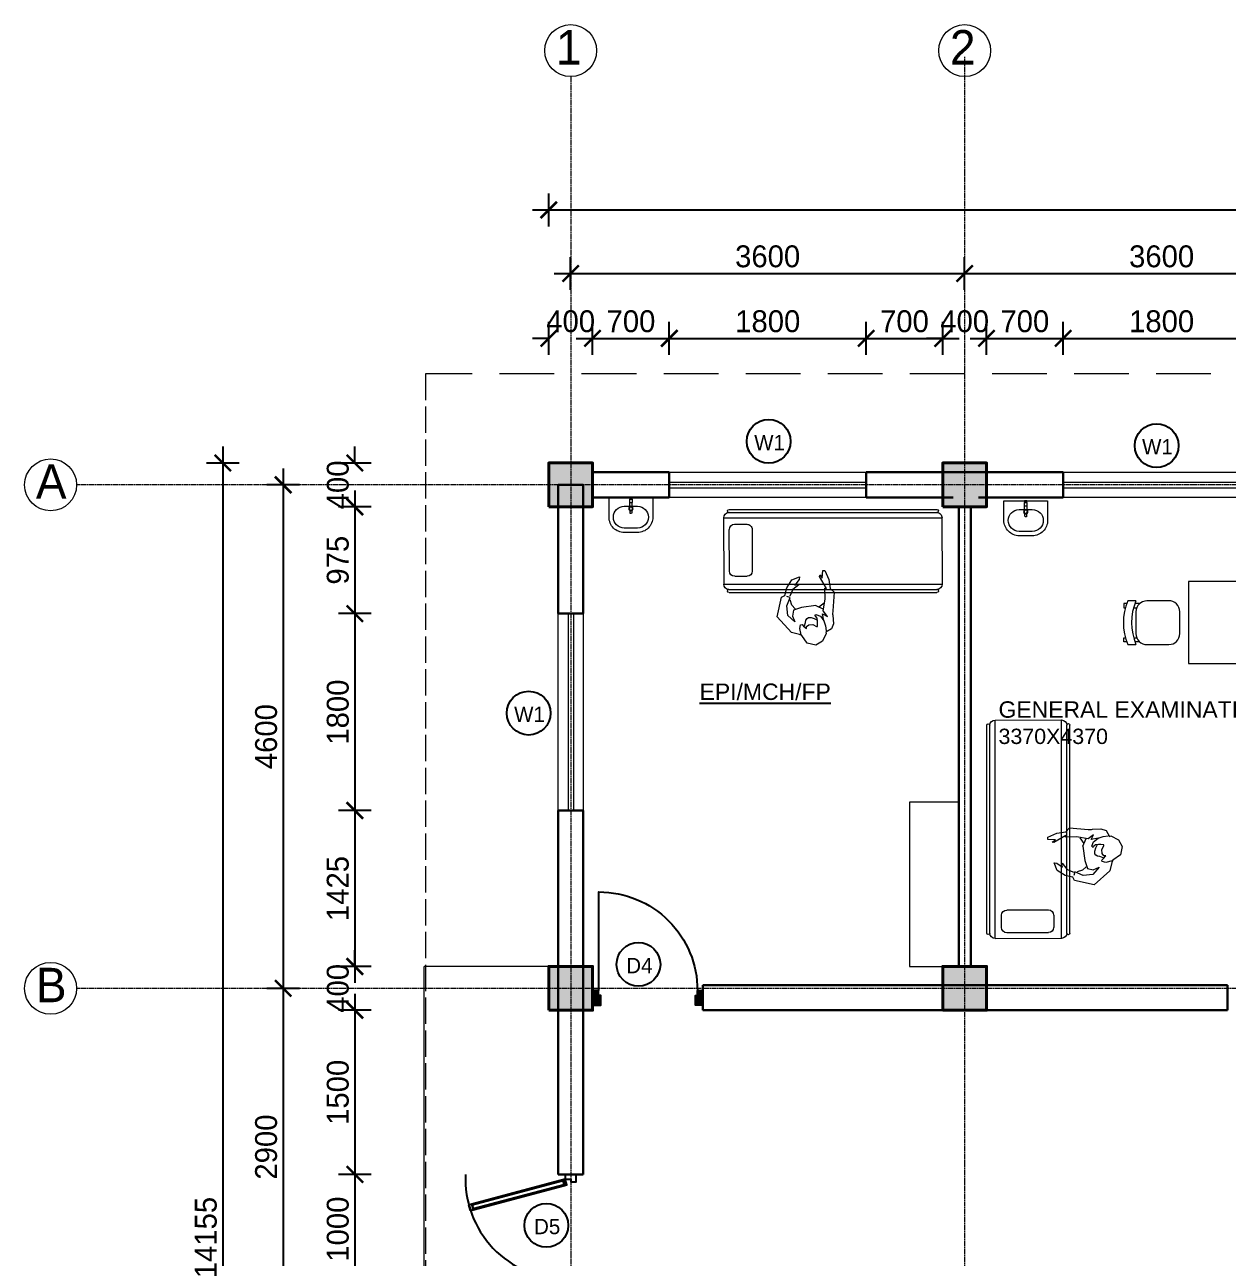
# Model space of a CAD drawing. Header units: inches. Extents: x -3071 to 2014935, y -37057 to 549694.
# Drawn here: x 1443310 to 1454300, y 426289 to 437552 of the extents above; entities that cross this region are included whole.
import ezdxf
from ezdxf.enums import TextEntityAlignment as Align

# ---------------------------------------------------------------- set-up
doc = ezdxf.new("R2010")
doc.units = ezdxf.units.IN
doc.header["$MEASUREMENT"] = 0
for name, pattern in [('ACAD_ISO08W100', [36, 24, -3, 6, -3]), ('DASHED', [0.75, 0.5, -0.25]), ('Hidden', [15, 12, -3])]:
    doc.linetypes.add(name, pattern=pattern)
for name, color, linetype, lineweight in [('001-Archi- Loose Furniture', 13, 'Continuous', 0), ('001-Archi- Opening', 90, 'Continuous', 25), ('001-Archi-Opening Tags', 14, 'Continuous', 25), ('001-Archi-Sanitary', 130, 'Continuous', 5), ('002-Archi- Opening', 90, 'Continuous', 25), ('A .09 overhang', 1, 'Continuous', 9), ('A .4 col', 5, 'Continuous', 40), ('A 0.13 dw', 3, 'Continuous', 13), ('A 0.13 IND DIM', 240, 'Continuous', 13), ('A 0.18 steps', 6, 'Continuous', 18), ('cen', 50, 'ACAD_ISO08W100', 5), ('dotted line', 1, 'DASHED', 9), ('Grid Tag', 6, 'Continuous', 20), ('p1 walls stone outline', 4, 'Continuous', 30), ('text', 7, 'Continuous', 25)]:
    doc.layers.add(name, color=color, linetype=linetype, lineweight=lineweight)
doc.styles.add('AERIAL', font='arial.ttf', dxfattribs={"height": 10})
doc.styles.add('Archi 100', font='GOTHIC.TTF', dxfattribs={"height": 200})
doc.styles.add('CG', font='GOTHIC.TTF', dxfattribs={"height": 40})
doc.styles.get("Standard").update_dxf_attribs({"font": 'GOTHIC.TTF'})
doc.dimstyles.new('Archi 100', dxfattribs={"dimtxt": 200, "dimasz": 150, "dimexe": 150, "dimexo": 300, "dimgap": 50, "dimtad": 1, "dimdec": 0, "dimrnd": 5, "dimzin": 0, "dimdsep": 46, "dimtxsty": 'Archi 100', "dimblk": 'ARCHTICK', "dimcen": 0.09, "dimdle": 150, "dimclrd": 256, "dimclre": 256, "dimclrt": 256, "dimadec": 0, "dimazin": 0, "dimtfac": 1, "dimtdec": 0, "dimtix": 1, "dimtofl": 0, "dimtmove": 0, "dimatfit": 3, "dimfxl": 150, "dimfxlon": 1, "dimtolj": 1, "dimtzin": 0, "dimlwd": -1, "dimlwe": -1, "dimarcsym": 0})

# ---------------------------------------------------------------- blocks, each defined once
blk = doc.blocks.new('W2')
at = {"layer": 'A 0.13 dw'}
for points in [[(143910, 195589), (143910, 195359), (142110, 195359), (142110, 195589)], [(142110, 195446), (143910, 195446), (143910, 195496), (142110, 195496)]]:
    blk.add_lwpolyline(points, close=True, dxfattribs=at)
blk = doc.blocks.new('grid')
at = {"layer": 'Grid Tag', "linetype": 'Continuous', "ltscale": 30}
blk.add_circle((51, 48), 264, dxfattribs=at)
blk.add_attdef('GRID', (-143, -93), '', height=200)
blk = doc.blocks.new('window tag')
blk.add_circle((0, 0), 200)
at = {"style": 'Archi 100', "flags": 1}
for tag, p in [('WIDTH', (15, 174.5)), ('HEIGHT', (-4.5, -348.5))]:
    blk.add_attdef(tag, p, '', height=200, dxfattribs=at)
at = {"style": 'Archi 100'}
blk.add_attdef('SYMBOL', text='', height=200, dxfattribs=at).set_placement((8, -10.5), align=Align.MIDDLE_CENTER)
blk = doc.blocks.new('TREATMENT BED')
for p, q in [((-0.38, 1.946), (-0.38, 0.048)), ((-0.352, 1.946), (-0.352, 0.048)), ((-0.304, 1.996), (0.304, 1.994)), ((-0.304, 1.996), (-0.304, 0.001)), ((0.184, 1.943), (-0.197, 1.944)), ((0.304, 1.994), (0.304, -0.001)), ((0.352, 1.947), (0.352, 0.047)), ((0.38, 1.946), (0.38, 0.048)), ((-0.244, 1.896), (-0.244, 1.783)), ((0.232, 1.782), (0.232, 1.895)), ((-0.197, 1.735), (0.184, 1.734)), ((0.511, 1.127), (0.475, 1.076)), ((0.498, 1.153), (0.53, 1.082)), ((-0.304, 0.001), (0.304, -0.001))]:
    blk.add_line(p, q)
for points in [[(0.638, 1.079), (0.575, 1.092), (0.597, 1.048), (0.547, 1.085), (0.441, 1.067), (0.34, 1.07), (0.342, 1.055), (0.232, 1.12), (0.219, 1.115), (0.249, 1.094), (0.178, 1.09), (0.177, 1.071), (0.261, 1.035), (0.343, 1.021), (0.375, 0.985), (0.548, 0.999), (0.578, 1.001), (0.586, 0.997), (0.664, 0.993), (0.712, 1.01), (0.742, 1.063), (0.755, 1.058), (0.824, 1.093), (0.859, 1.154), (0.842, 1.232), (0.772, 1.28), (0.763, 1.302), (0.745, 1.377), (0.602, 1.506), (0.422, 1.466), (0.407, 1.436), (0.337, 1.419), (0.264, 1.374), (0.236, 1.304), (0.26, 1.307), (0.311, 1.344), (0.303, 1.314), (0.309, 1.308), (0.353, 1.363), (0.414, 1.391)], [(0.498, 1.153), (0.516, 1.284), (0.541, 1.356), (0.594, 1.367), (0.646, 1.345), (0.589, 1.41), (0.502, 1.419), (0.424, 1.388), (0.415, 1.419)], [(0.528, 1.342), (0.495, 1.373), (0.447, 1.387)], [(0.766, 1.287), (0.707, 1.3), (0.675, 1.293), (0.671, 1.279), (0.686, 1.266), (0.708, 1.24), (0.69, 1.24), (0.675, 1.218), (0.673, 1.182), (0.689, 1.148), (0.691, 1.139), (0.662, 1.137), (0.641, 1.137), (0.613, 1.14), (0.598, 1.152), (0.592, 1.164), (0.581, 1.153), (0.595, 1.112), (0.638, 1.079), (0.683, 1.065), (0.729, 1.059)], [(0.683, 1.258), (0.653, 1.248), (0.632, 1.245), (0.616, 1.234), (0.607, 1.221), (0.608, 1.197), (0.617, 1.168), (0.631, 1.137)]]:
    blk.add_lwpolyline(points)
for centre, radius, start, end in [((-0.366, 1.946), 0.0142, 360, 180), ((-0.304, 1.948), 0.0475, 90, 180), ((-0.197, 1.896), 0.0475, 90, 180), ((0.184, 1.895), 0.0475, 360, 90), ((0.304, 1.947), 0.0475, 360, 90), ((0.366, 1.947), 0.0143, 360, 180), ((-0.197, 1.783), 0.0475, 180, 270), ((0.184, 1.782), 0.0475, 270, 360), ((-0.366, 0.048), 0.0142, 180, 360), ((-0.304, 0.048), 0.0475, 180, 270), ((0.304, 0.047), 0.0475, 270, 360), ((0.366, 0.047), 0.0143, 180, 360)]:
    blk.add_arc(centre, radius, start, end)
blk = doc.blocks.new('tap bib short neck plan')
at = {"linetype": 'Continuous'}
blk.add_lwpolyline([(39, 10), (0, 10), (0, -10), (39, -10)], dxfattribs=at)
blk.add_lwpolyline([(74, -8), (95, -8, 1), (95, 8), (74, 8)], format="xyb", dxfattribs=at)
for radius in [20, 15]:
    blk.add_circle((56, 0), radius, dxfattribs=at)
blk = doc.blocks.new('washbasin plan 0400w with tap')
blk.add_lwpolyline([(60, 320, -0.312376), (60, 320), (-60, 320, 0.414214), (-200, 180), (-200, 0), (200, 0), (200, 180, 0.414214)], format="xyb", close=True)
blk.add_lwpolyline([(10, 80), (60, 80, 1), (60, 280), (-60, 280, 1), (-60, 80), (-10, 80)], format="xyb")
at = {"linetype": 'Continuous'}
for points in [[(-14, 45), (14, 45), (14, 15), (-14, 15)], [(-10, 15), (10, 15), (10, 0), (-10, 0)]]:
    blk.add_lwpolyline(points, close=True, dxfattribs=at)
at = {"ltscale": 100, "rotation": 90}
blk.add_blockref('tap bib short neck plan', (0, 45), dxfattribs=at)
blk = doc.blocks.new('table 1500 x 0750 plan')
at = {"color": 0, "linetype": 'Continuous'}
blk.add_lwpolyline([(0, 750), (1500, 750), (1500, 0), (0, 0)], close=True, dxfattribs=at)
blk = doc.blocks.new('chair ordinary plan')
at = {"linetype": 'Continuous'}
for p, q in [((100, 515), (-100, 515)), ((-200, 415), (-200, 215)), ((200, 215), (200, 415)), ((-200, 115), (-200, 40)), ((-100, 115), (100, 115)), ((200, 40), (200, 115))]:
    blk.add_line(p, q, dxfattribs=at)
for points in [[(-175, 149), (-175, 105)], [(-137, 94), (-137, 122)], [(137, 94), (137, 122)], [(175, 149), (175, 105)], [(-175, 30), (-175, 3), (-137, 3), (-137, 19)], [(175, 30), (175, 3), (137, 3), (137, 19)]]:
    blk.add_lwpolyline(points, dxfattribs=at)
for centre, radius, start, end in [((-100, 415), 100, 90, 180), ((100, 415), 100, 0, 90), ((-100, 215), 100, 180, 270), ((0, 595), 520, 247.3799, 292.6201), ((100, 215), 100, 270, 0), ((0, 520), 520, 247.3799, 292.6201)]:
    blk.add_arc(centre, radius, start, end, dxfattribs=at)
blk = doc.blocks.new('A$C7CCB629D')
at = {"extrusion": (1.73778e-19, -1.17358e-06, -1), "zscale": -1, "rotation": 270}
blk.add_blockref('table 1500 x 0750 plan', (0, 0), dxfattribs=at)
at = {"extrusion": (-1.73354e-19, 1.17358e-06, 1), "rotation": 270}
blk.add_blockref('chair ordinary plan', (-1347, -753), dxfattribs=at)
at = {"extrusion": (1.17358e-06, 1.73139e-19, 1), "rotation": 0.07003613828345348}
blk.add_blockref('chair ordinary plan', (-374, -2095, 0), dxfattribs=at)
blk = doc.blocks.new('*U1552')
at = {"ltscale": 100}
for points in [[(5, 50), (5, -50), (55, -50), (55, 15), (40, 15), (40, 50)], [(745, 50), (745, -50), (695, -50), (695, 15), (710, 15), (710, 50)]]:
    blk.add_hatch(color=256, dxfattribs=at).paths.add_polyline_path(points)
blk.add_lwpolyline([(43, 50), (43, 716, -0.414214), (709, 50)], format="xyb", dxfattribs=at)
for points in [[(5, 50), (5, -50), (55, -50), (55, 15), (40, 15), (40, 50)], [(745, 50), (745, -50), (695, -50), (695, 15), (710, 15), (710, 50)]]:
    blk.add_lwpolyline(points, close=True)
blk = doc.blocks.new('nd4 plan')
for p, q in [((669, 921, 0), (720, 935, 0)), ((676, 895, 0), (669, 921, 0)), ((684, 897, 0), (720, 906, 0)), ((727, 908, 0), (720, 935, 0)), ((720, 906, 0), (727, 908, 0)), ((942, 75), (720, 906, 0)), ((956, 55), (727, 908, 0)), ((684, 897, 0), (676, 895, 0)), ((676, 895, 0), (899, 63)), ((899, 63), (676, 895, 0)), ((906, 65), (684, 897, 0)), ((950, 77), (899, 63)), ((899, 63), (905, 41)), ((905, 41), (956, 55)), ((906, 65), (942, 75))]:
    blk.add_line(p, q)
for points in [[(956, 5), (933, 5), (933, -45), (1000, -45), (1000, 55), (956, 55), (727, 908), (720, 935), (669, 921), (676, 895), (899, 63), (899, 63), (905, 41), (956, 55)], [(942, 75), (720, 906), (684, 897), (906, 65)], [(0, -45), (0, 55), (44, 55), (44, 5), (67, 5), (67, -45)]]:
    blk.add_lwpolyline(points, close=True)
blk.add_arc((956, 55), 912, 87.2417, 179.9999)
blk = doc.blocks.new('_ArchTick')
at = {"color": 0, "linetype": 'ByBlock', "const_width": 0.15}
blk.add_lwpolyline([(-0.5, -0.5), (0.5, 0.5)], dxfattribs=at)
blk = doc.blocks.new('*D1645')
at = {"transparency": 16777216}
for p, q in [((1448099, 434536), (1448099, 434836)), ((1448499, 434536), (1448499, 434836)), ((1448099, 434686), (1447949, 434686)), ((1448499, 434686), (1448649, 434686))]:
    blk.add_line(p, q, dxfattribs=at)
at = {"layer": 'Defpoints', "color": 0, "transparency": 16777216}
for p in [(1448499, 434686), (1448099, 433547), (1448499, 433547)]:
    blk.add_point(p, dxfattribs=at)
at = {"transparency": 16777216, "xscale": 150, "yscale": 150, "zscale": 150}
blk.add_blockref('_ArchTick', (1448099, 434686), dxfattribs=at)
at = {"transparency": 16777216, "xscale": 150, "yscale": 150, "zscale": 150, "rotation": 180}
blk.add_blockref('_ArchTick', (1448499, 434686), dxfattribs=at)
at = {"transparency": 16777216, "insert": (1448299, 434841), "char_height": 200, "attachment_point": 5, "style": 'Archi 100'}
blk.add_mtext('\\A1;400', dxfattribs=at)
blk = doc.blocks.new('*D1646')
at = {"transparency": 16777216}
for p, q in [((1448499, 434536), (1448499, 434836)), ((1449200, 434536), (1449200, 434836)), ((1448349, 434686), (1449350, 434686))]:
    blk.add_line(p, q, dxfattribs=at)
at = {"layer": 'Defpoints', "color": 0, "transparency": 16777216}
for p in [(1449200, 434686), (1448499, 433547), (1449200, 433462)]:
    blk.add_point(p, dxfattribs=at)
at = {"transparency": 16777216, "xscale": 150, "yscale": 150, "zscale": 150, "rotation": 180}
blk.add_blockref('_ArchTick', (1448499, 434686), dxfattribs=at)
at = {"transparency": 16777216, "xscale": 150, "yscale": 150, "zscale": 150}
blk.add_blockref('_ArchTick', (1449200, 434686), dxfattribs=at)
at = {"transparency": 16777216, "insert": (1448850, 434841), "char_height": 200, "attachment_point": 5, "style": 'Archi 100'}
blk.add_mtext('\\A1;700', dxfattribs=at)
blk = doc.blocks.new('*D1647')
at = {"transparency": 16777216}
for p, q in [((1449200, 434536), (1449200, 434836)), ((1450999, 434536), (1450999, 434836)), ((1449050, 434686), (1451149, 434686))]:
    blk.add_line(p, q, dxfattribs=at)
at = {"layer": 'Defpoints', "color": 0, "transparency": 16777216}
for p in [(1450999, 434686), (1449200, 433462), (1450999, 433462)]:
    blk.add_point(p, dxfattribs=at)
at = {"transparency": 16777216, "xscale": 150, "yscale": 150, "zscale": 150, "rotation": 180}
blk.add_blockref('_ArchTick', (1449200, 434686), dxfattribs=at)
at = {"transparency": 16777216, "xscale": 150, "yscale": 150, "zscale": 150}
blk.add_blockref('_ArchTick', (1450999, 434686), dxfattribs=at)
at = {"transparency": 16777216, "insert": (1450100, 434841), "char_height": 200, "attachment_point": 5, "style": 'Archi 100'}
blk.add_mtext('\\A1;1800', dxfattribs=at)
blk = doc.blocks.new('*D1648')
at = {"transparency": 16777216}
for p, q in [((1450999, 434536), (1450999, 434836)), ((1451699, 434536), (1451699, 434836)), ((1450849, 434686), (1451849, 434686))]:
    blk.add_line(p, q, dxfattribs=at)
at = {"layer": 'Defpoints', "color": 0, "transparency": 16777216}
for p in [(1451699, 434686), (1451699, 433547), (1450999, 433462)]:
    blk.add_point(p, dxfattribs=at)
at = {"transparency": 16777216, "xscale": 150, "yscale": 150, "zscale": 150, "rotation": 180}
blk.add_blockref('_ArchTick', (1450999, 434686), dxfattribs=at)
at = {"transparency": 16777216, "xscale": 150, "yscale": 150, "zscale": 150}
blk.add_blockref('_ArchTick', (1451699, 434686), dxfattribs=at)
at = {"transparency": 16777216, "insert": (1451349, 434841), "char_height": 200, "attachment_point": 5, "style": 'Archi 100'}
blk.add_mtext('\\A1;700', dxfattribs=at)
blk = doc.blocks.new('*D1649')
at = {"transparency": 16777216}
for p, q in [((1451699, 434536), (1451699, 434836)), ((1452099, 434536), (1452099, 434836)), ((1451699, 434686), (1451549, 434686)), ((1452099, 434686), (1452249, 434686))]:
    blk.add_line(p, q, dxfattribs=at)
at = {"layer": 'Defpoints', "color": 0, "transparency": 16777216}
for p in [(1452099, 434686), (1451699, 433547), (1452099, 433547)]:
    blk.add_point(p, dxfattribs=at)
at = {"transparency": 16777216, "xscale": 150, "yscale": 150, "zscale": 150}
blk.add_blockref('_ArchTick', (1451699, 434686), dxfattribs=at)
at = {"transparency": 16777216, "xscale": 150, "yscale": 150, "zscale": 150, "rotation": 180}
blk.add_blockref('_ArchTick', (1452099, 434686), dxfattribs=at)
at = {"transparency": 16777216, "insert": (1451899, 434841), "char_height": 200, "attachment_point": 5, "style": 'Archi 100'}
blk.add_mtext('\\A1;400', dxfattribs=at)
blk = doc.blocks.new('*D1650')
at = {"transparency": 16777216}
for p, q in [((1452099, 434536), (1452099, 434836)), ((1452800, 434536), (1452800, 434836)), ((1451949, 434686), (1452950, 434686))]:
    blk.add_line(p, q, dxfattribs=at)
at = {"layer": 'Defpoints', "color": 0, "transparency": 16777216}
for p in [(1452800, 434686), (1452099, 433547), (1452800, 433462)]:
    blk.add_point(p, dxfattribs=at)
at = {"transparency": 16777216, "xscale": 150, "yscale": 150, "zscale": 150, "rotation": 180}
blk.add_blockref('_ArchTick', (1452099, 434686), dxfattribs=at)
at = {"transparency": 16777216, "xscale": 150, "yscale": 150, "zscale": 150}
blk.add_blockref('_ArchTick', (1452800, 434686), dxfattribs=at)
at = {"transparency": 16777216, "insert": (1452449, 434841), "char_height": 200, "attachment_point": 5, "style": 'Archi 100'}
blk.add_mtext('\\A1;700', dxfattribs=at)
blk = doc.blocks.new('*D1651')
at = {"transparency": 16777216}
for p, q in [((1452800, 434536), (1452800, 434836)), ((1454599, 434536), (1454599, 434836)), ((1452650, 434686), (1454749, 434686))]:
    blk.add_line(p, q, dxfattribs=at)
at = {"layer": 'Defpoints', "color": 0, "transparency": 16777216}
for p in [(1454599, 434686), (1452800, 433462), (1454599, 433462)]:
    blk.add_point(p, dxfattribs=at)
at = {"transparency": 16777216, "xscale": 150, "yscale": 150, "zscale": 150, "rotation": 180}
blk.add_blockref('_ArchTick', (1452800, 434686), dxfattribs=at)
at = {"transparency": 16777216, "xscale": 150, "yscale": 150, "zscale": 150}
blk.add_blockref('_ArchTick', (1454599, 434686), dxfattribs=at)
at = {"transparency": 16777216, "insert": (1453699, 434841), "char_height": 200, "attachment_point": 5, "style": 'Archi 100'}
blk.add_mtext('\\A1;1800', dxfattribs=at)
blk = doc.blocks.new('*D1688')
at = {"transparency": 16777216}
for p, q in [((1448299, 435129), (1448299, 435429)), ((1451899, 435129), (1451899, 435429)), ((1448149, 435279), (1452049, 435279))]:
    blk.add_line(p, q, dxfattribs=at)
at = {"layer": 'Defpoints', "color": 0, "transparency": 16777216}
for p in [(1451899, 435279), (1448299, 433547), (1451899, 433547)]:
    blk.add_point(p, dxfattribs=at)
at = {"transparency": 16777216, "xscale": 150, "yscale": 150, "zscale": 150, "rotation": 180}
blk.add_blockref('_ArchTick', (1448299, 435279), dxfattribs=at)
at = {"transparency": 16777216, "xscale": 150, "yscale": 150, "zscale": 150}
blk.add_blockref('_ArchTick', (1451899, 435279), dxfattribs=at)
at = {"transparency": 16777216, "insert": (1450099, 435434), "char_height": 200, "attachment_point": 5, "style": 'Archi 100'}
blk.add_mtext('\\A1;3600', dxfattribs=at)
blk = doc.blocks.new('*D1689')
at = {"transparency": 16777216}
for p, q in [((1451899, 435129), (1451899, 435429)), ((1455499, 435129), (1455499, 435429)), ((1451749, 435279), (1455649, 435279))]:
    blk.add_line(p, q, dxfattribs=at)
at = {"layer": 'Defpoints', "color": 0, "transparency": 16777216}
for p in [(1455499, 435279), (1451899, 433547), (1455499, 432645)]:
    blk.add_point(p, dxfattribs=at)
at = {"transparency": 16777216, "xscale": 150, "yscale": 150, "zscale": 150, "rotation": 180}
blk.add_blockref('_ArchTick', (1451899, 435279), dxfattribs=at)
at = {"transparency": 16777216, "xscale": 150, "yscale": 150, "zscale": 150}
blk.add_blockref('_ArchTick', (1455499, 435279), dxfattribs=at)
at = {"transparency": 16777216, "insert": (1453699, 435434), "char_height": 200, "attachment_point": 5, "style": 'Archi 100'}
blk.add_mtext('\\A1;3600', dxfattribs=at)
blk = doc.blocks.new('*D1699')
at = {"transparency": 16777216}
for p, q in [((1448099, 435709), (1448099, 436009)), ((1487149, 435709), (1487149, 436009)), ((1447949, 435859), (1487299, 435859))]:
    blk.add_line(p, q, dxfattribs=at)
at = {"layer": 'Defpoints', "color": 0, "transparency": 16777216}
for p in [(1487149, 435859), (1448099, 433547), (1487149, 433547)]:
    blk.add_point(p, dxfattribs=at)
at = {"transparency": 16777216, "xscale": 150, "yscale": 150, "zscale": 150, "rotation": 180}
blk.add_blockref('_ArchTick', (1448099, 435859), dxfattribs=at)
at = {"transparency": 16777216, "xscale": 150, "yscale": 150, "zscale": 150}
blk.add_blockref('_ArchTick', (1487149, 435859), dxfattribs=at)
at = {"transparency": 16777216, "insert": (1467624, 436014), "char_height": 200, "attachment_point": 5, "style": 'Archi 100'}
blk.add_mtext('\\A1;39050', dxfattribs=at)
blk = doc.blocks.new('*D1700')
at = {"transparency": 16777216}
for p, q in [((1446327, 433547), (1446327, 433697)), ((1446477, 433547), (1446177, 433547)), ((1446477, 433147), (1446177, 433147)), ((1446327, 433147), (1446327, 432997))]:
    blk.add_line(p, q, dxfattribs=at)
at = {"layer": 'Defpoints', "color": 0, "transparency": 16777216}
for p in [(1448099, 433547), (1446327, 433147), (1448099, 433147)]:
    blk.add_point(p, dxfattribs=at)
at = {"transparency": 16777216, "xscale": 150, "yscale": 150, "zscale": 150}
for p, rotation in [((1446327, 433547), 270), ((1446327, 433147), 90)]:
    blk.add_blockref('_ArchTick', p, dxfattribs=dict(at, rotation=rotation))
at = {"transparency": 16777216, "insert": (1446172, 433347), "char_height": 200, "attachment_point": 5, "rotation": 90, "style": 'Archi 100'}
blk.add_mtext('\\A1;400', dxfattribs=at)
blk = doc.blocks.new('*D1701')
at = {"transparency": 16777216}
for p, q in [((1446327, 433297), (1446327, 432021)), ((1446477, 433147), (1446177, 433147)), ((1446477, 432171), (1446177, 432171))]:
    blk.add_line(p, q, dxfattribs=at)
at = {"layer": 'Defpoints', "color": 0, "transparency": 16777216}
for p in [(1448099, 433147), (1446327, 432171), (1448184, 432171)]:
    blk.add_point(p, dxfattribs=at)
at = {"transparency": 16777216, "xscale": 150, "yscale": 150, "zscale": 150}
for p, rotation in [((1446327, 433147), 90), ((1446327, 432171), 270)]:
    blk.add_blockref('_ArchTick', p, dxfattribs=dict(at, rotation=rotation))
at = {"transparency": 16777216, "insert": (1446172, 432659), "char_height": 200, "attachment_point": 5, "rotation": 90, "style": 'Archi 100'}
blk.add_mtext('\\A1;975', dxfattribs=at)
blk = doc.blocks.new('*D1702')
at = {"transparency": 16777216}
for p, q in [((1446327, 432321), (1446327, 430222)), ((1446477, 432171), (1446177, 432171)), ((1446477, 430372), (1446177, 430372))]:
    blk.add_line(p, q, dxfattribs=at)
at = {"layer": 'Defpoints', "color": 0, "transparency": 16777216}
for p in [(1448184, 432171), (1446327, 430372), (1448184, 430372)]:
    blk.add_point(p, dxfattribs=at)
at = {"transparency": 16777216, "xscale": 150, "yscale": 150, "zscale": 150}
for p, rotation in [((1446327, 432171), 90), ((1446327, 430372), 270)]:
    blk.add_blockref('_ArchTick', p, dxfattribs=dict(at, rotation=rotation))
at = {"transparency": 16777216, "insert": (1446172, 431271), "char_height": 200, "attachment_point": 5, "rotation": 90, "style": 'Archi 100'}
blk.add_mtext('\\A1;1800', dxfattribs=at)
blk = doc.blocks.new('*D1703')
at = {"transparency": 16777216}
for p, q in [((1446327, 430522), (1446327, 428797)), ((1446477, 430372), (1446177, 430372)), ((1446477, 428947), (1446177, 428947))]:
    blk.add_line(p, q, dxfattribs=at)
at = {"layer": 'Defpoints', "color": 0, "transparency": 16777216}
for p in [(1448184, 430372), (1446327, 428947), (1448099, 428947)]:
    blk.add_point(p, dxfattribs=at)
at = {"transparency": 16777216, "xscale": 150, "yscale": 150, "zscale": 150}
for p, rotation in [((1446327, 430372), 90), ((1446327, 428947), 270)]:
    blk.add_blockref('_ArchTick', p, dxfattribs=dict(at, rotation=rotation))
at = {"transparency": 16777216, "insert": (1446172, 429659), "char_height": 200, "attachment_point": 5, "rotation": 90, "style": 'Archi 100'}
blk.add_mtext('\\A1;1425', dxfattribs=at)
blk = doc.blocks.new('*D1704')
at = {"transparency": 16777216}
for p, q in [((1446327, 428947), (1446327, 429097)), ((1446477, 428947), (1446177, 428947)), ((1446477, 428547), (1446177, 428547)), ((1446327, 428547), (1446327, 428397))]:
    blk.add_line(p, q, dxfattribs=at)
at = {"layer": 'Defpoints', "color": 0, "transparency": 16777216}
for p in [(1448099, 428947), (1446327, 428547), (1448099, 428547)]:
    blk.add_point(p, dxfattribs=at)
at = {"transparency": 16777216, "xscale": 150, "yscale": 150, "zscale": 150}
for p, rotation in [((1446327, 428947), 270), ((1446327, 428547), 90)]:
    blk.add_blockref('_ArchTick', p, dxfattribs=dict(at, rotation=rotation))
at = {"transparency": 16777216, "insert": (1446172, 428747), "char_height": 200, "attachment_point": 5, "rotation": 90, "style": 'Archi 100'}
blk.add_mtext('\\A1;400', dxfattribs=at)
blk = doc.blocks.new('*D1705')
at = {"transparency": 16777216}
for p, q in [((1446327, 428697), (1446327, 426897)), ((1446477, 428547), (1446177, 428547)), ((1446477, 427047), (1446177, 427047))]:
    blk.add_line(p, q, dxfattribs=at)
at = {"layer": 'Defpoints', "color": 0, "transparency": 16777216}
for p in [(1448099, 428547), (1446327, 427047), (1448184, 427047)]:
    blk.add_point(p, dxfattribs=at)
at = {"transparency": 16777216, "xscale": 150, "yscale": 150, "zscale": 150}
for p, rotation in [((1446327, 428547), 90), ((1446327, 427047), 270)]:
    blk.add_blockref('_ArchTick', p, dxfattribs=dict(at, rotation=rotation))
at = {"transparency": 16777216, "insert": (1446172, 427797), "char_height": 200, "attachment_point": 5, "rotation": 90, "style": 'Archi 100'}
blk.add_mtext('\\A1;1500', dxfattribs=at)
blk = doc.blocks.new('*D1706')
at = {"transparency": 16777216}
for p, q in [((1446327, 427197), (1446327, 425897)), ((1446477, 427047), (1446177, 427047)), ((1446477, 426047), (1446177, 426047))]:
    blk.add_line(p, q, dxfattribs=at)
at = {"layer": 'Defpoints', "color": 0, "transparency": 16777216}
for p in [(1448184, 427047), (1446327, 426047), (1448099, 426047)]:
    blk.add_point(p, dxfattribs=at)
at = {"transparency": 16777216, "xscale": 150, "yscale": 150, "zscale": 150}
for p, rotation in [((1446327, 427047), 90), ((1446327, 426047), 270)]:
    blk.add_blockref('_ArchTick', p, dxfattribs=dict(at, rotation=rotation))
at = {"transparency": 16777216, "insert": (1446172, 426547), "char_height": 200, "attachment_point": 5, "rotation": 90, "style": 'Archi 100'}
blk.add_mtext('\\A1;1000', dxfattribs=at)
blk = doc.blocks.new('*D1714')
at = {"transparency": 16777216}
for p, q in [((1445672, 433497), (1445672, 428597)), ((1445822, 433347), (1445522, 433347)), ((1445822, 428747), (1445522, 428747))]:
    blk.add_line(p, q, dxfattribs=at)
at = {"layer": 'Defpoints', "color": 0, "transparency": 16777216}
for p in [(1448099, 433347), (1445672, 428747), (1448099, 428747)]:
    blk.add_point(p, dxfattribs=at)
at = {"transparency": 16777216, "xscale": 150, "yscale": 150, "zscale": 150}
for p, rotation in [((1445672, 433347), 90), ((1445672, 428747), 270)]:
    blk.add_blockref('_ArchTick', p, dxfattribs=dict(at, rotation=rotation))
at = {"transparency": 16777216, "insert": (1445517, 431047), "char_height": 200, "attachment_point": 5, "rotation": 90, "style": 'Archi 100'}
blk.add_mtext('\\A1;4600', dxfattribs=at)
blk = doc.blocks.new('*D1715')
at = {"transparency": 16777216}
for p, q in [((1445672, 428897), (1445672, 425697)), ((1445822, 428747), (1445522, 428747)), ((1445822, 425847), (1445522, 425847))]:
    blk.add_line(p, q, dxfattribs=at)
at = {"layer": 'Defpoints', "color": 0, "transparency": 16777216}
for p in [(1448099, 428747), (1445672, 425847), (1448299, 425847)]:
    blk.add_point(p, dxfattribs=at)
at = {"transparency": 16777216, "xscale": 150, "yscale": 150, "zscale": 150}
for p, rotation in [((1445672, 428747), 90), ((1445672, 425847), 270)]:
    blk.add_blockref('_ArchTick', p, dxfattribs=dict(at, rotation=rotation))
at = {"transparency": 16777216, "insert": (1445517, 427297), "char_height": 200, "attachment_point": 5, "rotation": 90, "style": 'Archi 100'}
blk.add_mtext('\\A1;2900', dxfattribs=at)
blk = doc.blocks.new('*D1718')
at = {"transparency": 16777216}
for p, q in [((1445121, 433697), (1445121, 419242)), ((1445271, 433547), (1444971, 433547)), ((1445271, 419392), (1444971, 419392))]:
    blk.add_line(p, q, dxfattribs=at)
at = {"layer": 'Defpoints', "color": 0, "transparency": 16777216}
for p in [(1448099, 433547), (1445121, 419392), (1448085, 419392)]:
    blk.add_point(p, dxfattribs=at)
at = {"transparency": 16777216, "xscale": 150, "yscale": 150, "zscale": 150}
for p, rotation in [((1445121, 433547), 90), ((1445121, 419392), 270)]:
    blk.add_blockref('_ArchTick', p, dxfattribs=dict(at, rotation=rotation))
at = {"transparency": 16777216, "insert": (1444966, 426470), "char_height": 200, "attachment_point": 5, "rotation": 90, "style": 'Archi 100'}
blk.add_mtext('\\A1;14155', dxfattribs=at)

msp = doc.modelspace()

# ---------------------------------------------------------------- hatches: boundary and pattern name
at = {"layer": 'A .4 col', "linetype": 'Continuous'}
h = msp.add_hatch(color=256, dxfattribs=at)
h.dxf.hatch_style = 1
h.paths.add_polyline_path([(1448099.45, 433147.13), (1448499.45, 433147.13), (1448499.45, 433547.13), (1448099.45, 433547.13)])
h = msp.add_hatch(color=256, dxfattribs=at)
h.dxf.hatch_style = 1
h.paths.add_polyline_path([(1451699.45, 433147.13), (1452099.45, 433147.13), (1452099.45, 433547.13), (1451699.45, 433547.13)])
h = msp.add_hatch(color=256, dxfattribs=at)
h.dxf.hatch_style = 1
h.paths.add_polyline_path([(1448099.45, 428547.13), (1448499.45, 428547.13), (1448499.45, 428947.13), (1448099.45, 428947.13)])
h = msp.add_hatch(color=256, dxfattribs=at)
h.dxf.hatch_style = 1
h.paths.add_polyline_path([(1451699.45, 428547.13), (1452099.45, 428547.13), (1452099.45, 428947.13), (1451699.45, 428947.13)])

# ---------------------------------------------------------------- linework, layer by layer
at = {"layer": '001-Archi- Loose Furniture'}
msp.add_lwpolyline([(1451394.45, 428947.13), (1451844.45, 428947.13), (1451844.45, 430447.13), (1451394.45, 430447.13)], close=True, dxfattribs=at)
at = {"layer": 'A .09 overhang', "linetype": 'Hidden', "ltscale": 20}
msp.add_line((1446972.64, 434362.13), (1446972.64, 417410.57), dxfattribs=at)
at = {"layer": 'A .4 col', "linetype": 'Continuous'}
for points in [[(1448099.45, 433147.13), (1448499.45, 433147.13), (1448499.45, 433547.13), (1448099.45, 433547.13)], [(1451699.45, 433147.13), (1452099.45, 433147.13), (1452099.45, 433547.13), (1451699.45, 433547.13)], [(1448099.45, 428547.13), (1448499.45, 428547.13), (1448499.45, 428947.13), (1448099.45, 428947.13)], [(1451699.45, 428547.13), (1452099.45, 428547.13), (1452099.45, 428947.13), (1451699.45, 428947.13)]]:
    msp.add_lwpolyline(points, close=True, dxfattribs=at)
at = {"layer": 'A 0.18 steps'}
for p in [(1446959.63, 417592.14), (1448184.48, 428947.13)]:
    msp.add_line(p, (1446959.63, 428947.13), dxfattribs=at)
at = {"layer": 'cen', "ltscale": 2}
for p, q in [((1451899.45, 411992.49), (1451899.45, 437263.03)), ((1448299.45, 437077.51), (1448299.45, 411992.49)), ((1491464.45, 433347.13), (1443784.45, 433347.13)), ((1491464.45, 428747.13), (1443784.45, 428747.13))]:
    msp.add_line(p, q, dxfattribs=at)
at = {"layer": 'dotted line', "ltscale": 1000}
msp.add_line((1467649.45, 434362.13), (1446972.64, 434362.13), dxfattribs=at)
at = {"layer": 'p1 walls stone outline'}
for p, q in [((1448499.45, 433232.13), (1448499.45, 433462.13)), ((1449199.45, 433462.13), (1448499.45, 433462.13)), ((1449199.45, 433232.13), (1449199.45, 433462.13)), ((1451699.49, 433462.13), (1450999.45, 433462.13)), ((1450999.45, 433462.13), (1450999.45, 433232.13)), ((1452799.5, 433462.13), (1451699.45, 433462.13)), ((1451699.45, 433232.13), (1451699.45, 433462.13)), ((1451699.45, 433232.13), (1451699.45, 433462.13)), ((1452799.5, 433462.13), (1452799.5, 433232.13)), ((1448184.45, 433347.13), (1448184.45, 432171.44)), ((1448184.45, 433347.13), (1448414.45, 433347.13)), ((1448414.45, 433347.13), (1448414.45, 432171.44)), ((1449199.45, 433232.13), (1448499.45, 433232.13)), ((1451699.49, 433232.13), (1450999.45, 433232.13)), ((1451794.45, 433232.13), (1451699.45, 433232.13)), ((1452799.5, 433232.13), (1452024.45, 433232.13)), ((1451844.45, 433147.13), (1451844.45, 428947.13)), ((1451954.45, 433147.13), (1451954.45, 428947.13)), ((1448184.45, 432171.44), (1448414.45, 432171.44)), ((1448184.45, 430371.56), (1448184.45, 428547.13)), ((1448184.45, 430371.56), (1448414.45, 430371.56)), ((1448414.45, 430371.56), (1448414.45, 428547.13)), ((1449506.2, 428777.13), (1454299.5, 428777.13)), ((1449506.2, 428777.13), (1449506.2, 428547.13)), ((1454299.5, 428547.13), (1454299.5, 428777.13)), ((1448184.45, 428547.13), (1448184.45, 427047.13)), ((1448184.45, 428547.13), (1448414.45, 428547.13)), ((1448414.45, 428547.13), (1448414.45, 427047.13)), ((1449506.2, 428547.13), (1454299.5, 428547.13)), ((1448184.45, 427047.13), (1448414.45, 427047.13))]:
    msp.add_line(p, q, dxfattribs=at)

# ---------------------------------------------------------------- block references
ref = msp.add_blockref('grid', (1448253.22, 437271.7), dxfattribs=dict(xscale=0.8987445155798923, yscale=0.8987445155798923, zscale=0.8987445155798923))
ref.add_attrib('GRID', '1', (1448164.68, 437187.91), dxfattribs={"height": 314.56})
ref = msp.add_blockref('grid', (1451853.22, 437271.7), dxfattribs=dict(xscale=0.8987445155798923, yscale=0.8987445155798923, zscale=0.8987445155798923))
ref.add_attrib('GRID', '2', (1451764.68, 437187.91), dxfattribs={"height": 314.56})
ref = msp.add_blockref('grid', (1443500.93, 433304.02), dxfattribs=dict(xscale=0.8987445155798923, yscale=0.8987445155798923, zscale=0.8987445155798923))
ref.add_attrib('GRID', 'A', (1443412.39, 433220.24), dxfattribs={"height": 314.56})
ref = msp.add_blockref('grid', (1443500.93, 428704.02), dxfattribs=dict(xscale=0.8987445155798923, yscale=0.8987445155798923, zscale=0.8987445155798923))
ref.add_attrib('GRID', 'B', (1443412.39, 428620.24), dxfattribs={"height": 314.56})
at = {"layer": '001-Archi- Loose Furniture', "xscale": -999.9999999999998, "yscale": 999.9999999999998, "zscale": 999.9999999999998}
for p, rotation in [((1451692.64, 432743.06), 90.00000000002053), ((1452480.83, 431198.4), 180.0000000000205)]:
    msp.add_blockref('TREATMENT BED', p, dxfattribs=dict(at, rotation=rotation))
at = {"layer": '001-Archi- Loose Furniture', "rotation": 269.9999998419204}
msp.add_blockref('A$C7CCB629D', (1455444.45, 431713.7), dxfattribs=at)
at = {"layer": '001-Archi- Opening', "rotation": 90}
msp.add_blockref('nd4 plan', (1448304.44, 426047.13), dxfattribs=at)
at = {"layer": '001-Archi-Opening Tags'}
ref = msp.add_blockref('window tag', (1450108.46, 433744.75), dxfattribs=at)
ref.add_attrib('SYMBOL', 'W1', dxfattribs={"layer": '0', "height": 140, "style": 'CG'}).set_placement((1450116.46, 433734.25), align=Align.MIDDLE_CENTER)
ref = msp.add_blockref('window tag', (1453652.83, 433705.75), dxfattribs=at)
ref.add_attrib('SYMBOL', 'W1', dxfattribs={"layer": '0', "height": 140, "style": 'CG'}).set_placement((1453660.83, 433695.25), align=Align.MIDDLE_CENTER)
ref = msp.add_blockref('window tag', (1447914.92, 431261.64), dxfattribs=at)
ref.add_attrib('SYMBOL', 'W1', dxfattribs={"layer": '0', "height": 140, "style": 'CG'}).set_placement((1447922.92, 431251.14), align=Align.MIDDLE_CENTER)
ref = msp.add_blockref('window tag', (1448918.7, 428965.7), dxfattribs=at)
ref.add_attrib('SYMBOL', 'D4', dxfattribs={"layer": '0', "height": 140, "style": 'CG'}).set_placement((1448926.7, 428955.2), align=Align.MIDDLE_CENTER)
ref = msp.add_blockref('window tag', (1448076.28, 426581.46), dxfattribs=at)
ref.add_attrib('SYMBOL', 'D5', dxfattribs={"layer": '0', "height": 140, "style": 'CG'}).set_placement((1448084.28, 426570.96), align=Align.MIDDLE_CENTER)
at = {"layer": '001-Archi-Sanitary', "xscale": -1, "rotation": 180}
for p in [(1448849.45, 433232.13), (1452457.44, 433202.13)]:
    msp.add_blockref('washbasin plan 0400w with tap', p, dxfattribs=at)
at = {"layer": '002-Archi- Opening', "xscale": 1.351351351346239, "yscale": 1.351351351346239, "zscale": 1.351351351346239}
msp.add_blockref('*U1552', (1448499.45, 428660.38), dxfattribs=at)
at = {"layer": 'A 0.13 IND DIM'}
for p in [(1307089.3, 237873.53), (1310689.24, 237873.53)]:
    msp.add_blockref('W2', p, dxfattribs=at)
at = {"layer": 'A 0.13 IND DIM', "rotation": 90}
msp.add_blockref('W2', (1643773.04, 288261.29), dxfattribs=at)

# ---------------------------------------------------------------- texts
at = {"layer": 'text', "insert": (1449588.78, 431532.04), "char_height": 150, "attachment_point": 1, "style": 'AERIAL'}
msp.add_mtext_dynamic_manual_height_columns('\\pxqc;{\\LEPI/MCH/FP}', width=976, gutter_width=1000, heights=[0], dxfattribs=at)
at = {"layer": 'text', "insert": (1452208.55, 431369.61, 0), "char_height": 150, "width": 3139.2948, "attachment_point": 1, "style": 'AERIAL'}
msp.add_mtext('GENERAL EXAMINATION{\\H0.75x;  \\H1.244x;   3370X4370}', dxfattribs=at)

# ---------------------------------------------------------------- dimensions: what is measured, and where the dimension line sits
for base, p1, p2, picture, middle in [((1487149.45, 435858.53), (1448099.45, 433547.13), (1487149.45, 433547.13), '*D1699', (1467624.45, 436013.56)), ((1451899.45, 435278.67), (1448299.45, 433547.13), (1451899.45, 433547.13), '*D1688', (1450099.45, 435433.7)), ((1455499.45, 435278.67), (1451899.45, 433547.13), (1455499.45, 432644.8), '*D1689', (1453699.45, 435433.7)), ((1448499.45, 434686.37), (1448099.45, 433547.13), (1448499.45, 433547.13), '*D1645', (1448299.45, 434841.4))]:
    dim = msp.add_linear_dim(base=base, p1=p1, p2=p2, dimstyle='Archi 100')
    dim.commit()
    dim.dimension.update_dxf_attribs({"geometry": picture, "text_midpoint": middle})
for base, p1, p2, picture, middle in [((1449199.56, 434686.37), (1448499.45, 433547.13), (1449199.56, 433462.13), '*D1646', (1448849.5, 434841.4)), ((1450999.45, 434686.37), (1449199.56, 433462.13), (1450999.45, 433462.13), '*D1647', (1450099.5, 434841.4)), ((1451699.45, 434686.37), (1450999.45, 433462.13), (1451699.45, 433547.13), '*D1648', (1451349.45, 434841.4)), ((1452099.45, 434686.37), (1451699.45, 433547.13), (1452099.45, 433547.13), '*D1649', (1451899.45, 434841.4)), ((1452799.5, 434686.37), (1452099.45, 433547.13), (1452799.5, 433462.13), '*D1650', (1452449.48, 434841.4)), ((1454599.39, 434686.37), (1452799.5, 433462.13), (1454599.39, 433462.13), '*D1651', (1453699.45, 434841.4))]:
    dim = msp.add_linear_dim(base=base, p1=p1, p2=p2, dimstyle='Archi 100', override={"dimtmove": 1})
    dim.commit()
    dim.dimension.update_dxf_attribs({"geometry": picture, "text_midpoint": middle})
for base, p1, p2, picture, middle in [((1445121.15, 419392.14), (1448099.45, 433547.13), (1448084.6, 419392.14), '*D1718', (1444966.12, 426469.63)), ((1446327.24, 433147.13), (1448099.45, 433547.13), (1448099.45, 433147.13), '*D1700', (1446172.21, 433347.13)), ((1445671.53, 428747.13), (1448099.45, 433347.13), (1448099.45, 428747.13), '*D1714', (1445516.5, 431047.13))]:
    dim = msp.add_linear_dim(base=base, p1=p1, p2=p2, angle=90, dimstyle='Archi 100')
    dim.commit()
    dim.dimension.update_dxf_attribs({"geometry": picture, "text_midpoint": middle})
for base, p1, p2, picture, middle in [((1446327.24, 432171.44), (1448099.45, 433147.13), (1448184.45, 432171.44), '*D1701', (1446172.21, 432659.28)), ((1446327.24, 430371.56), (1448184.45, 432171.44), (1448184.45, 430371.56), '*D1702', (1446172.21, 431271.5)), ((1446327.24, 428947.13), (1448184.45, 430371.56), (1448099.45, 428947.13), '*D1703', (1446172.21, 429659.34)), ((1446327.24, 428547.13), (1448099.45, 428947.13), (1448099.45, 428547.13), '*D1704', (1446172.21, 428747.13)), ((1445671.53, 425847.13), (1448099.45, 428747.13), (1448299.45, 425847.13), '*D1715', (1445516.5, 427297.13)), ((1446327.24, 427047.13), (1448099.45, 428547.13), (1448184.45, 427047.13), '*D1705', (1446172.21, 427797.13)), ((1446327.24, 426047.13), (1448184.45, 427047.13), (1448099.45, 426047.13), '*D1706', (1446172.21, 426547.13))]:
    dim = msp.add_linear_dim(base=base, p1=p1, p2=p2, angle=90, dimstyle='Archi 100', override={"dimtmove": 1})
    dim.commit()
    dim.dimension.update_dxf_attribs({"geometry": picture, "text_midpoint": middle})

doc.saveas('drawing.dxf')
